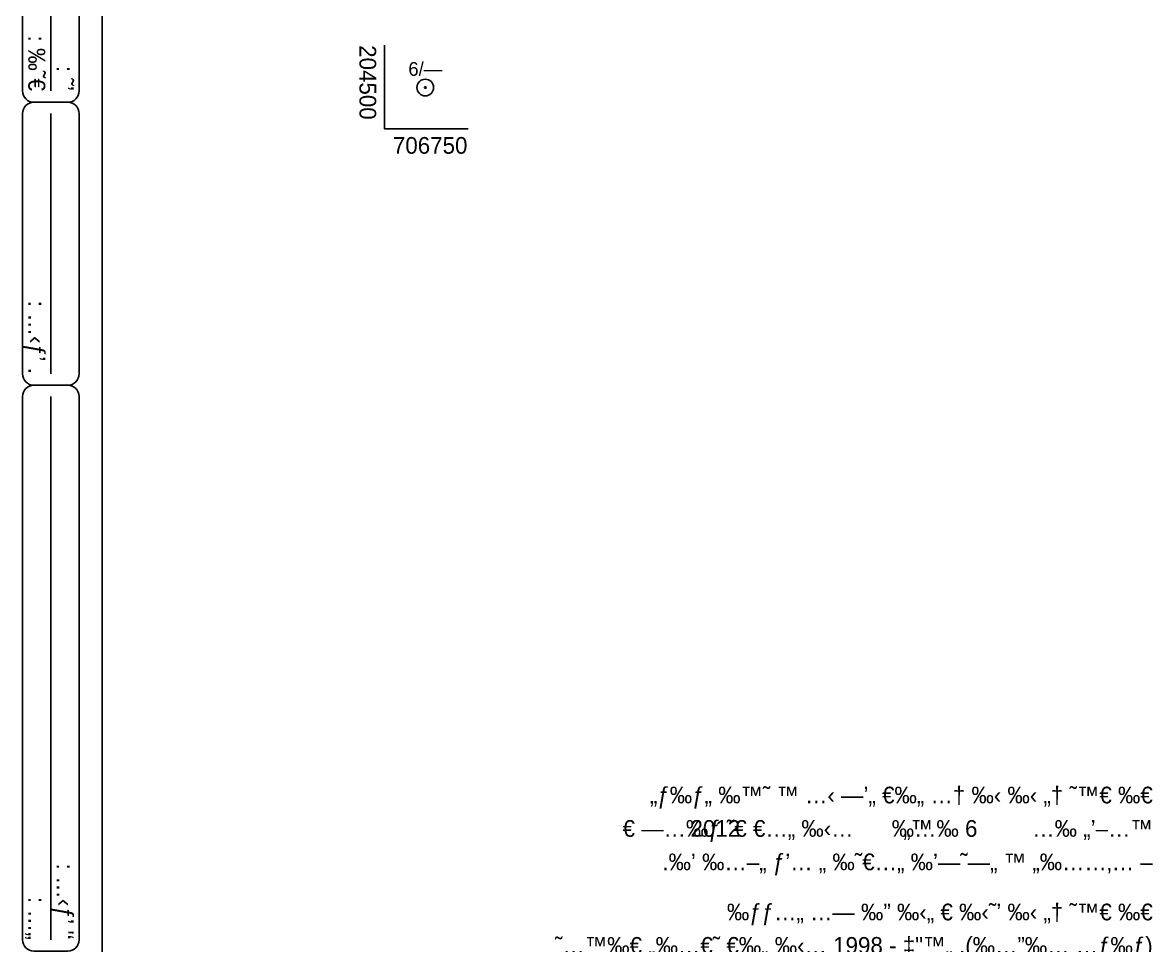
# Model space of a CAD drawing. Extents: x 204392 to 206166, y 706239 to 707835.
# Drawn here: x 204391.7 to 204729.8, y 706505.6 to 706781.8 of the extents above; entities that cross this region are included whole.
import ezdxf
from ezdxf.enums import TextEntityAlignment as Align

# ---------------------------------------------------------------- set-up
doc = ezdxf.new("R2010")
doc.units = 0
doc.header["$LTSCALE"] = 7
doc.header["$MEASUREMENT"] = 0
for name, color, linetype in [('DRWP002', 2, 'Continuous'), ('DRWS001', 7, 'Continuous'), ('DRWS006', 2, 'Continuous'), ('DRWT001', 2, 'Continuous'), ('DRWT003', 2, 'Continuous'), ('DRWT004', 2, 'Continuous'), ('UD_SRVS003', 6, 'Continuous')]:
    doc.layers.add(name, color=color, linetype=linetype)
doc.styles.add('HEBTXT', font='HEBTXT.shx')

# ---------------------------------------------------------------- blocks, each defined once
blk = doc.blocks.new('BORDER')
at = {"color": 2}
blk.add_line((0, 1), (0, 0), dxfattribs=at)
blk = doc.blocks.new('PROJ_OUT')
at = {"flags": 128}
for points in [[(-151.2, -2.220446049250313e-16), (-178.8, -2.220446049250313e-16, 0.4142135623730951), (-180, -1.2), (-180, -4.8, 0.4142135623730951), (-178.8, -6), (-151.2, -6, 0.4142135623730951), (-150, -4.8), (-150, -1.2, 0.4142135623730951)], [(-121.2, -2.220446049250313e-16), (-148.8, -2.220446049250313e-16, 0.4142135623730951), (-150, -1.2), (-150, -4.8, 0.4142135623730951), (-148.8, -6), (-121.2, -6, 0.4142135623730951), (-120, -4.8), (-120, -1.2, 0.4142135623730951)], [(-61.20000000000001, -2.220446049250313e-16), (-118.8, -2.220446049250313e-16, 0.4142135623730951), (-120, -1.2), (-120, -4.8, 0.4142135623730951), (-118.8, -6), (-61.2, -6, 0.4142135623730951), (-60, -4.8), (-60.00000000000001, -1.2, 0.4142135623730951)]]:
    blk.add_lwpolyline(points, format="xyb", close=True, dxfattribs=at)
at = {"color": 2, "flags": 128}
for points in [[(-151.2, -3), (-178.8, -3)], [(-121.2, -3), (-148.8, -3)], [(-61.20000000000001, -3), (-118.8, -3)]]:
    blk.add_lwpolyline(points, dxfattribs=at)
at = {"color": 2, "style": 'HEBTXT'}
for s, p in [(': ˜’', (-151.2, -2.400000000000002)), (": …‹ƒ’ '‘", (-61.20000000000001, -2.399999999999999)), (': ‰˜€', (-151.2, -5.4)), (': …‹ƒ’ .', (-121.2, -5.4)), (': …„', (-61.20000000000001, -5.4))]:
    blk.add_text(s, height=1.8, dxfattribs=at).set_placement(p, align=Align.RIGHT)
for tag, p in [('APPROVED', (-251.9683147551941, -2.399999999999999)), ('CHECKED', (-221.6161609941212, -2.399999999999999)), ('DRAFTSMAN', (-191.5993897980145, -2.4)), ('OPERATOR', (-161.7503105170236, -2.4)), ('UPD_NUM', (-76.8832966451555, -2.4)), ('PROJ_NUM', (-18.45250735748244, -2.4)), ('APPROVED_DATE', (-251.9683147551941, -5.399999999999999)), ('CHECK_DATE', (-221.6161609941212, -5.399999999999999)), ('OPERATE_DATE', (-161.7503105170236, -5.4)), ('UPD_DESC', (-70.67588816253298, -5.4)), ('PROJ_NAME', (-18.34700448918344, -5.4)), ('DRAFT_DATE', (-191.5993897980145, -5.4)), ('UPD_DATE', (-135.7455267944683, -5.4))]:
    blk.add_attdef(tag, text='', height=1.8, dxfattribs=at).set_placement(p, align=Align.RIGHT)
blk = doc.blocks.new('SU77_3')
at = {"layer": 'DRWT001'}
for p, q in [((13.00119137124431, 20.49973394763901), (31.00119137124443, 20.49973394763901)), ((41.00119137124443, 20.49973394763901), (62.00119137124432, 20.49973394763901)), ((72.00119137124445, 20.49973394763901), (100.5011913712444, 20.49973394763901))]:
    blk.add_line(p, q, dxfattribs=at)
at = {"layer": 'DRWT001', "style": 'HEBTXT'}
for s, height, p in [('„ƒ‰ƒ„ ‰™˜ ™ …‹ —’„ €‰„ …† ‰‹ ‰‹ „† ˜™€ ‰€', 2, (100.7365526762226, 60.20137481768553)), ('€ —…‰ƒ ˜€ €…„ ‰‹…        „™                …‰ „’–…™', 2, (100.7365526762226, 56.20137481768597)), ('.‰’ ‰…–„ ƒ’… „ ‰˜€…„ ‰’—˜—„ ™ „‰……‚… –', 2, (100.7365526762226, 52.20137481768553)), ('‰ƒƒ…„ …— ‰” ‰‹„ € ‰‹˜’ ‰‹ „† ˜™€ ‰€', 2, (100.7365526762226, 46.20137481768597)), ('˜…™‰€ „‰…€˜ €‰„ ‰‹… 1998 - ‡"™„ ,(‰…”‰… …ƒ‰ƒ)', 2, (100.7365526762226, 42.20137481768597)), ('.…™‰˜ ™', 2, (100.7365526762226, 38.20137481768553)), (' ‰‹„ ˜‚ ‰˜€', 2, (100.7365526762226, 32.20137481768551)), ('   …—„', 2, (100.7365526762226, 28.20137481768552)), ('…’… ƒƒ…„ ™', 2, (98.63207797380007, 16.49973394763901)), ("‰‹‘… ‰ƒƒ… - '…™… …‰ˆ‚", 3, (90.85983804324516, 6.512032760129386)), ("03-7541000 —˜ ‰ 67 …—˜‰„ '‡˜", 3, (95.28024118432495, 0.1572443171771738))]:
    blk.add_text(s, height=height, dxfattribs=at).set_placement(p, align=Align.RIGHT)
for s, p in [('„‰‡', (22.25192217521759, 16.5009273243636)), ('…‰™˜ ˜”‘', (51.89883556137488, 16.49768718455743))]:
    blk.add_text(s, height=2, dxfattribs=at).set_placement(p, align=Align.CENTER)
blk.add_attdef('YEAR', (45.40848581909585, 56.20137481768597), '', height=2, dxfattribs=at)
for tag, p in [('DAY_MONTH', (79.75740559124665, 56.20137481768597)), ('DATE', (69.72205126428389, 32.20137481768551)), ('PLACE', (88.2696095365228, 28.20137481768552))]:
    blk.add_attdef(tag, text='', height=2, dxfattribs=at).set_placement(p, align=Align.RIGHT)
at = {"layer": 'DRWT001', "style": 'HEBTXT', "flags": 8}
for tag, p in [('MS_R', (52.01120477410142, 22.20722646373224)), ('SH_M', (86.43812577128402, 22.20722646373224))]:
    blk.add_attdef(tag, text='', height=2, dxfattribs=at).set_placement(p, align=Align.CENTER)
blk = doc.blocks.new('SRVS003')
for centre, radius in [((0, 0, -0.001), 1), ((0, 0), 0.1)]:
    blk.add_circle(centre, radius)
at = {"style": 'HEBTXT'}
for tag, height, p in [('NAME', 1.649999999999999, (0, 1.400000000000005)), ('HEIGHT', 1.8, (0, -3.199999999999988))]:
    blk.add_attdef(tag, text='', height=height, dxfattribs=at).set_placement(p, align=Align.CENTER)
for tag, flags, p in [('KIND', 1, (0, -5.400000000000005)), ('SOURCE-CODE', 9, (0, -7.599999999999994)), ('MARK-CODE', 9, (0, -9.800000000000011)), ('KIND_2', 9, (0, -11.96614500000001, -0.001)), ('UDKIND', 9, (0, -14.00638940222563))]:
    blk.add_attdef(tag, text='', height=1.8, dxfattribs=dict(at, flags=flags)).set_placement(p, align=Align.CENTER)

msp = doc.modelspace()

# ---------------------------------------------------------------- linework, layer by layer
at = {"layer": 'DRWP002'}
for p, q in [((204500, 706775), (204500, 706750)), ((204500, 706750), (204525, 706750))]:
    msp.add_line(p, q, dxfattribs=at)

# ---------------------------------------------------------------- block references
at = {"layer": 'DRWS001', "xscale": 1750, "yscale": 1500, "zscale": 2}
msp.add_blockref('BORDER', (204415.5220426476, 706335.0606956378), dxfattribs=at)
at = {"layer": 'DRWS006', "xscale": 2.5, "yscale": 2.5, "zscale": 2.5}
msp.add_blockref('SU77_3', (204478.0220426476, 706397.5606956378), dxfattribs=at).add_auto_attribs({'DAY_MONTH': '‰…‰ 6', 'YEAR': '2012', 'DATE': '04-03-2014', 'PLACE': '‰€-', 'SH_M': '“‘…‰   —‡–‰', 'MS_R': '593'})
at = {"layer": 'DRWT003', "xscale": 2.8225, "yscale": 2.8225, "zscale": 2.8225, "rotation": 270}
msp.add_blockref('PROJ_OUT', (204408.6363592509, 706334.5189610898), dxfattribs=at)
at = {"layer": 'UD_SRVS003'}
ref = msp.add_blockref('SRVS003', (204512.1899999999, 706762.31, 200), dxfattribs=dict(at, xscale=2.5, yscale=2.5, zscale=2.5))
ref.add_attrib('NAME', '6/—', dxfattribs={"layer": '0', "height": 4.125, "style": 'HEBTXT'}).set_placement((204512.1899999999, 706765.81), align=Align.CENTER)

# ---------------------------------------------------------------- texts
at = {"layer": 'DRWT004', "style": 'HEBTXT'}
msp.add_text('204500', height=5, rotation=270, dxfattribs=at).set_placement((204492.5, 706775))
msp.add_text('706750', height=5, dxfattribs=at).set_placement((204502.5, 706742.5))

doc.saveas('drawing.dxf')
